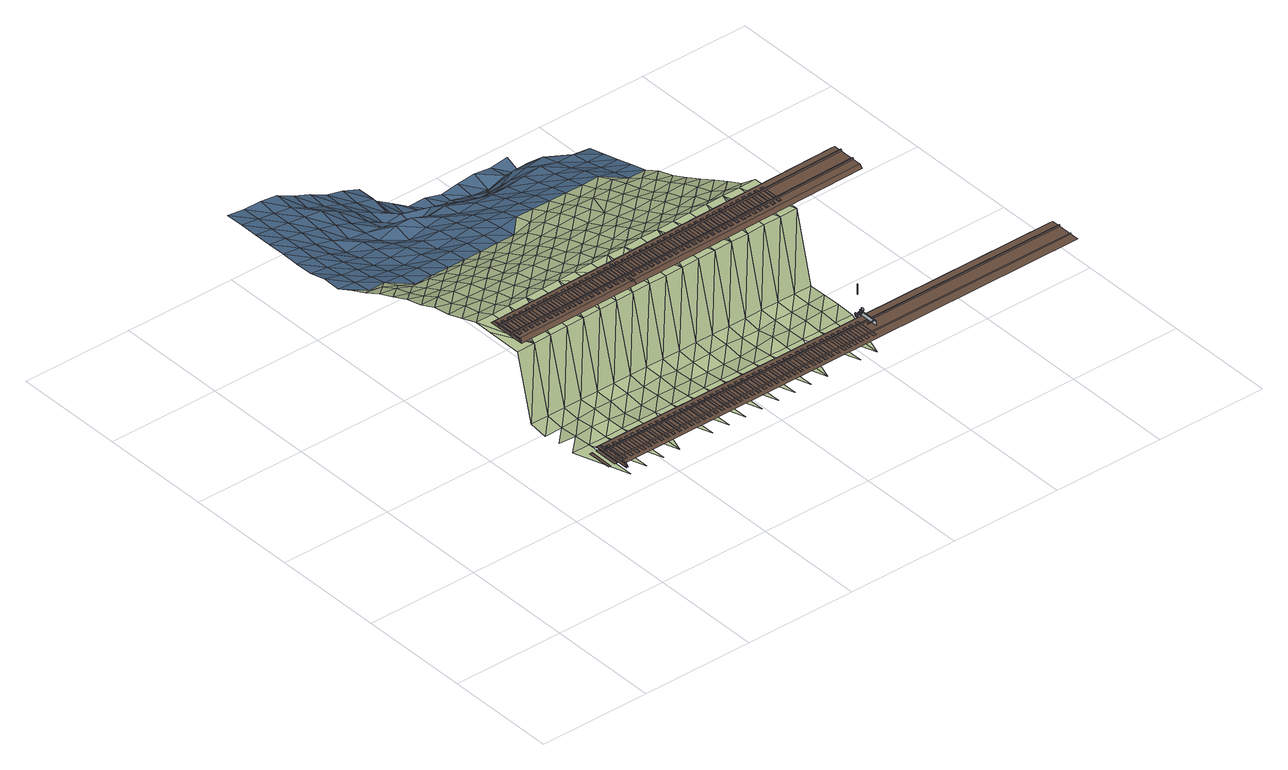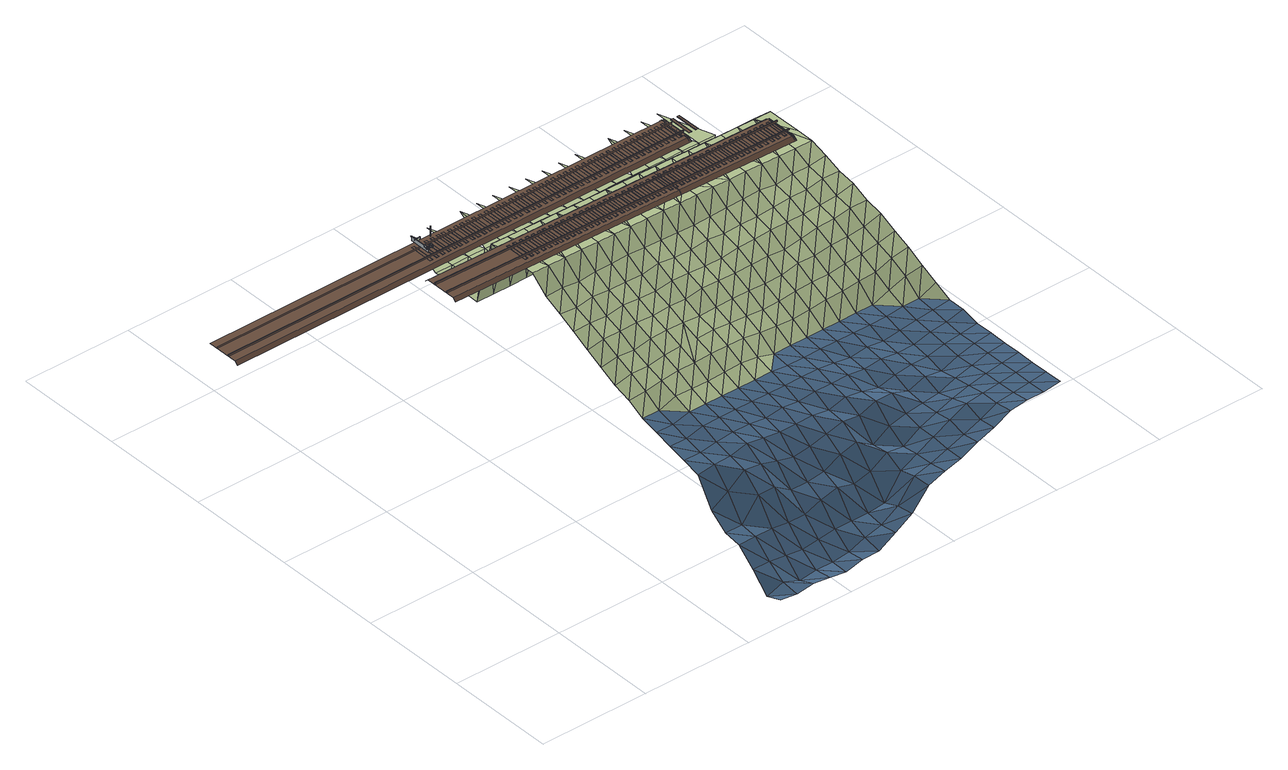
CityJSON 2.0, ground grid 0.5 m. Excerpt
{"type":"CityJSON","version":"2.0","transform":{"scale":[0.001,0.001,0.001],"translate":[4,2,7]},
"CityObjects":{
"object1":{"type":"GenericCityObject","attributes":{"function":"OTHERS"},"geometry":[{"type":"MultiSurface","lod":"3","boundaries":[[[0,1,2]],[[1,3,2]],[[4,5,6,7]],[[5,8,9,6]],[[10,11,12]],[[11,13,12]],[[14,11,10]],[[11,15,13]],[[4,5,16,17]],[[5,8,18,16]],[[19,11,14]],[[11,20,15]],[[21,11,19]],[[11,22,20]],[[21,23,11]],[[24,22,11]],[[15,20,22,24,25,23,21,19,14,10,12,13]],[[23,25,11]],[[25,24,11]],[[26,27,28,29,30,31,32,33,34,35,36,37]],[[38,39,30,29]],[[40,38,29,28]],[[39,41,31,30]],[[42,40,28,27]],[[43,42,27,26]],[[41,44,32,31]],[[44,45,33,32]],[[46,43,26,37]],[[47,48,49,50]],[[48,51,52,49]],[[53,54,55,56,57,58,59,60,61,62,63,64]],[[45,65,34,33]],[[66,46,37,36]],[[65,67,35,34]],[[67,66,36,35]],[[38,39,57,56]],[[40,38,56,55]],[[39,41,58,57]],[[42,40,55,54]],[[41,44,59,58]],[[43,42,54,53]],[[44,45,60,59]],[[46,43,53,64]],[[45,65,61,60]],[[66,46,64,63]],[[65,67,62,61]],[[67,66,63,62]],[[44,41,39,38,40,42,43,46,66,67,65,45]],[[68,69,70,71,72,73,74,75,76,77,78,79]],[[80,81,82,83,84,85,86,75,87,88,89,90]],[[77,91,92,71]],[[93,94,95,96]]]}]},
"railway1":{"type":"Railway","attributes":{"function":"1855"},"geometry":[{"type":"MultiSurface","lod":"3","boundaries":[[[97,98,99,100]],[[101,102,100,99]],[[103,104,102,101]],[[104,97,100,102]],[[105,106,107,108]],[[109,110,108,107]],[[111,112,110,109]],[[112,105,108,110]],[[113,114,115,116]],[[117,118,119,120]],[[121,122,120,119]],[[123,124,125,126]],[[127,128,122,121]],[[129,130,131,132]],[[128,117,120,122]],[[133,134,132,131]],[[135,136,134,133]],[[136,129,132,134]],[[137,138,139,140]],[[141,142,140,139]],[[143,144,142,141]],[[144,137,140,142]],[[145,146,147,148]],[[149,150,148,147]],[[151,152,150,149]],[[152,145,148,150]],[[153,154,155,156]],[[157,158,156,155]],[[159,160,158,157]],[[160,153,156,158]],[[161,162,163,164]],[[165,166,164,163]],[[167,168,166,165]],[[168,161,164,166]],[[169,170,171,172]],[[173,174,172,171]],[[175,176,174,173]],[[176,169,172,174]],[[177,178,179,180]],[[181,182,180,179]],[[183,184,182,181]],[[184,177,180,182]],[[185,186,187,188]],[[189,190,188,187]],[[191,192,190,189]],[[192,185,188,190]],[[193,194,195,196]],[[197,198,196,195]],[[199,200,198,197]],[[200,193,196,198]],[[201,202,203,204]],[[205,206,204,203]],[[207,208,206,205]],[[208,201,204,206]],[[209,210,211,212]],[[213,214,212,211]],[[215,216,214,213]],[[216,209,212,214]],[[217,218,219,220]],[[221,222,220,219]],[[223,224,222,221]],[[224,217,220,222]],[[225,226,227,228]],[[229,230,228,227]],[[231,232,230,229]],[[232,225,228,230]],[[233,234,235,236]],[[237,238,236,235]],[[239,240,238,237]],[[240,233,236,238]],[[241,242,243,244]],[[245,246,244,243]],[[247,248,246,245]],[[248,241,244,246]],[[249,250,251,252]],[[253,254,252,251]],[[255,256,254,253]],[[256,249,252,254]],[[257,258,259,260]],[[261,262,260,259]],[[263,264,262,261]],[[264,257,260,262]],[[265,266,267,268]],[[269,270,268,267]],[[271,272,270,269]],[[272,265,268,270]],[[273,274,275,276]],[[277,278,276,275]],[[279,280,278,277]],[[280,273,276,278]],[[281,282,283,284]],[[285,286,284,283]],[[287,288,286,285]],[[288,281,284,286]],[[289,290,291,292]],[[293,294,292,291]],[[295,296,294,293]],[[296,289,292,294]],[[297,298,299,300]],[[301,302,300,299]],[[303,304,302,301]],[[304,297,300,302]],[[305,306,307,308]],[[309,310,308,307]],[[311,312,310,309]],[[312,305,308,310]],[[313,314,315,316]],[[317,318,316,315]],[[319,320,318,317]],[[320,313,316,318]],[[321,322,323,324]],[[325,326,324,323]],[[327,328,326,325]],[[328,321,324,326]],[[329,330,331,332]],[[333,334,332,331]],[[335,336,334,333]],[[336,329,332,334]],[[337,338,339,340]],[[341,342,340,339]],[[343,344,342,341]],[[344,337,340,342]],[[345,346,347,348]],[[349,350,348,347]],[[351,352,350,349]],[[352,345,348,350]],[[353,354,355,356]],[[357,358,356,355]],[[359,360,358,357]],[[360,353,356,358]],[[361,362,363,364]],[[365,366,364,363]],[[367,368,366,365]],[[368,361,364,366]],[[369,370,371,372]],[[373,374,372,371]],[[375,376,374,373]],[[376,369,372,374]],[[377,378,379,380]],[[381,382,380,379]],[[383,384,382,381]],[[384,377,380,382]],[[385,386,387,388]],[[389,390,388,387]],[[391,392,390,389]],[[392,385,388,390]],[[393,394,395,396]],[[397,398,396,395]],[[399,400,398,397]],[[400,393,396,398]],[[401,402,403,404]],[[405,406,404,403]],[[407,408,406,405]],[[408,401,404,406]],[[409,410,411,412]],[[413,414,412,411]],[[415,416,414,413]],[[416,409,412,414]],[[417,418,419,420]],[[421,422,423,424]],[[425,426,420,419]],[[427,428,426,425]],[[114,113,429,430]],[[428,417,420,426]],[[431,432,433,434]],[[435,434,433,436]],[[436,437,438,435]],[[439,440,441,442]],[[443,444,442,441]],[[445,446,444,443]],[[115,114,430,447]],[[446,439,442,444]],[[448,449,450,451]],[[452,453,451,450]],[[454,455,453,452]],[[455,448,451,453]],[[456,457,458,459]],[[460,461,459,458]],[[462,463,461,460]],[[463,456,459,461]],[[464,465,466,467]],[[468,469,467,466]],[[470,471,469,468]],[[471,464,467,469]],[[472,473,474,475]],[[476,477,475,474]],[[478,479,477,476]],[[479,472,475,477]]]}]},
"terrain1":{"type":"TINRelief","geometry":[{"type":"CompositeSurface","lod":"3","boundaries":[[[480,481,482]],[[480,483,481]],[[484,485,483]],[[486,487,488]],[[489,480,490]],[[486,488,484]],[[491,492,487]],[[493,483,480]],[[491,487,486]],[[491,494,492]],[[493,480,489]],[[495,484,483]],[[491,496,494]],[[493,495,483]],[[497,486,484]],[[497,484,495]],[[498,489,499]],[[500,491,486]],[[491,501,496]],[[502,493,489]],[[503,504,496]],[[500,486,497]],[[502,489,498]],[[505,495,493]],[[503,496,501]],[[506,507,504]],[[505,493,502]],[[508,497,495]],[[491,509,501]],[[509,491,500]],[[503,506,504]],[[510,511,507]],[[505,508,495]],[[512,513,498]],[[514,500,497]],[[510,507,506]],[[515,502,498]],[[516,517,511]],[[518,503,501]],[[514,497,508]],[[513,515,498]],[[516,511,510]],[[519,520,517]],[[521,505,502]],[[518,501,509]],[[522,506,503]],[[523,513,512]],[[516,519,517]],[[521,502,515]],[[509,500,524]],[[525,526,520]],[[527,508,505]],[[522,503,518]],[[524,500,514]],[[528,510,506]],[[525,520,519]],[[521,527,505]],[[529,530,526]],[[531,514,508]],[[522,528,506]],[[532,516,510]],[[533,515,513]],[[534,518,509]],[[529,526,525]],[[531,508,527]],[[535,536,530]],[[532,510,528]],[[523,533,513]],[[537,519,516]],[[538,521,515]],[[524,514,531]],[[524,534,509]],[[539,522,518]],[[529,535,530]],[[540,541,536]],[[537,516,532]],[[533,538,515]],[[542,525,519]],[[543,527,521]],[[539,518,534]],[[544,528,522]],[[540,545,541]],[[540,536,535]],[[537,542,519]],[[546,523,547]],[[543,521,538]],[[548,529,525]],[[549,531,527]],[[544,522,539]],[[524,531,550]],[[551,532,528]],[[552,533,523]],[[553,534,524]],[[548,525,542]],[[549,527,543]],[[554,535,529]],[[544,551,528]],[[546,552,523]],[[555,537,532]],[[556,538,533]],[[550,553,524]],[[557,539,534]],[[554,529,548]],[[558,540,535]],[[555,532,551]],[[552,556,533]],[[559,542,537]],[[550,531,560]],[[561,543,538]],[[557,534,553]],[[560,531,549]],[[562,544,539]],[[554,558,535]],[[555,559,537]],[[563,546,564]],[[556,561,538]],[[565,548,542]],[[566,549,543]],[[557,562,539]],[[567,552,546]],[[568,551,544]],[[569,553,550]],[[565,542,559]],[[566,543,561]],[[570,554,548]],[[567,546,563]],[[544,562,568]],[[571,555,551]],[[572,556,552]],[[560,569,550]],[[570,558,554]],[[573,557,553]],[[565,570,548]],[[574,560,549]],[[571,551,568]],[[567,572,552]],[[566,574,549]],[[575,559,555]],[[576,561,556]],[[569,573,553]],[[577,562,557]],[[571,575,555]],[[578,563,579]],[[572,576,556]],[[580,565,559]],[[581,566,561]],[[577,557,573]],[[582,567,563]],[[583,568,562]],[[584,569,560]],[[585,560,574]],[[575,580,559]],[[581,561,576]],[[585,574,566]],[[586,570,565]],[[578,582,563]],[[577,583,562]],[[587,571,568]],[[588,572,567]],[[585,584,560]],[[589,573,569]],[[580,586,565]],[[590,585,566]],[[583,587,568]],[[588,567,582]],[[581,590,566]],[[591,575,571]],[[592,576,572]],[[584,589,569]],[[593,577,573]],[[591,571,587]],[[594,578,595]],[[588,592,572]],[[596,580,575]],[[597,581,576]],[[589,593,573]],[[598,582,578]],[[599,583,577]],[[600,584,585]],[[590,601,585]],[[591,596,575]],[[597,576,592]],[[602,586,580]],[[594,598,578]],[[599,577,593]],[[603,587,583]],[[604,588,582]],[[600,585,601]],[[605,589,584]],[[596,602,580]],[[606,590,581]],[[599,603,583]],[[598,604,582]],[[607,581,597]],[[608,591,587]],[[609,592,588]],[[600,605,584]],[[610,593,589]],[[601,590,606]],[[611,594,612]],[[603,608,587]],[[607,606,581]],[[609,588,604]],[[613,596,591]],[[614,597,592]],[[605,610,589]],[[615,598,594]],[[616,599,593]],[[617,600,601]],[[613,591,608]],[[614,592,609]],[[618,602,596]],[[615,594,611]],[[610,616,593]],[[599,619,603]],[[620,604,598]],[[606,617,601]],[[621,607,597]],[[622,605,600]],[[613,618,596]],[[619,599,616]],[[615,620,598]],[[614,621,597]],[[623,608,603]],[[624,609,604]],[[622,600,617]],[[625,610,605]],[[607,626,606]],[[627,611,628]],[[619,623,603]],[[620,624,604]],[[629,613,608]],[[630,614,609]],[[622,625,605]],[[631,615,611]],[[632,616,610]],[[626,607,621]],[[633,617,606]],[[630,609,624]],[[623,629,608]],[[626,621,614]],[[634,618,613]],[[627,631,611]],[[625,632,610]],[[635,619,616]],[[636,620,615]],[[630,626,614]],[[626,633,606]],[[637,622,617]],[[634,613,629]],[[632,635,616]],[[636,615,631]],[[638,623,619]],[[639,624,620]],[[633,637,617]],[[640,625,622]],[[641,627,642]],[[638,619,635]],[[636,639,620]],[[643,630,624]],[[644,629,623]],[[626,630,645]],[[640,622,637]],[[646,631,627]],[[647,632,625]],[[648,633,626]],[[643,624,639]],[[638,644,623]],[[649,634,629]],[[641,646,627]],[[640,647,625]],[[650,635,632]],[[651,636,631]],[[648,626,645]],[[652,637,633]],[[644,649,629]],[[647,650,632]],[[646,651,631]],[[653,638,635]],[[645,630,654]],[[655,639,636]],[[648,652,633]],[[654,630,643]],[[656,640,637]],[[657,658,641]],[[650,653,635]],[[655,636,651]],[[659,643,639]],[[660,644,638]],[[652,656,637]],[[661,646,641]],[[662,647,640]],[[663,648,645]],[[659,639,655]],[[660,638,653]],[[654,643,664]],[[665,649,644]],[[661,641,658]],[[656,662,640]],[[666,650,647]],[[667,651,646]],[[659,654,643]],[[654,663,645]],[[668,652,648]],[[660,665,644]],[[669,658,657]],[[666,647,662]],[[661,667,646]],[[670,653,650]],[[671,655,651]],[[668,648,663]],[[672,656,652]],[[666,670,650]],[[667,671,651]],[[673,659,655]],[[674,660,653]],[[668,672,652]],[[654,659,675]],[[676,661,658]],[[677,662,656]],[[678,663,654]],[[670,674,653]],[[673,655,671]],[[679,665,660]],[[669,676,658]],[[672,677,656]],[[667,661,680]],[[681,666,662]],[[675,659,673]],[[675,678,654]],[[682,668,663]],[[679,660,674]],[[680,661,676]],[[677,681,662]],[[683,671,667]],[[684,670,666]],[[678,682,663]],[[685,672,668]],[[679,686,665]],[[687,669,688]],[[680,683,667]],[[684,666,681]],[[689,673,671]],[[690,674,670]],[[685,668,682]],[[675,673,691]],[[692,676,669]],[[693,677,672]],[[694,678,675]],[[689,671,683]],[[684,690,670]],[[695,679,674]],[[687,692,669]],[[685,693,672]],[[696,680,676]],[[697,681,677]],[[694,675,691]],[[698,682,678]],[[690,695,674]],[[699,686,679]],[[692,696,676]],[[693,697,677]],[[700,683,680]],[[691,673,701]],[[702,684,681]],[[701,673,689]],[[694,698,678]],[[703,685,682]],[[699,679,695]],[[704,705,687]],[[700,680,696]],[[697,702,681]],[[706,689,683]],[[707,690,684]],[[698,703,682]],[[708,692,687]],[[709,693,685]],[[710,694,691]],[[706,683,700]],[[707,684,702]],[[711,695,690]],[[708,687,705]],[[709,685,703]],[[712,696,692]],[[713,697,693]],[[701,710,691]],[[714,698,694]],[[707,711,690]],[[715,705,704]],[[716,699,695]],[[708,712,692]],[[709,713,693]],[[701,689,717]],[[718,700,696]],[[717,689,706]],[[714,694,710]],[[719,703,698]],[[697,720,702]],[[711,716,695]],[[712,718,696]],[[713,721,697]],[[722,706,700]],[[720,707,702]],[[714,719,698]],[[723,708,705]],[[724,709,703]],[[720,697,721]],[[725,710,701]],[[722,700,718]],[[726,711,707]],[[723,705,715]],[[719,724,703]],[[727,712,708]],[[717,706,722]],[[728,713,709]],[[717,725,701]],[[729,714,710]],[[726,707,720]],[[730,716,711]],[[723,727,708]],[[728,709,724]],[[731,718,712]],[[732,721,713]],[[725,729,710]],[[733,719,714]],[[726,730,711]],[[731,712,727]],[[728,732,713]],[[734,722,718]],[[735,720,721]],[[733,714,729]],[[717,722,736]],[[737,724,719]],[[738,725,717]],[[734,718,731]],[[732,735,721]],[[739,726,720]],[[733,737,719]],[[740,728,724]],[[736,722,734]],[[736,738,717]],[[741,729,725]],[[735,739,720]],[[742,730,726]],[[737,740,724]],[[743,732,728]],[[741,725,738]],[[744,733,729]],[[742,726,739]],[[740,743,728]],[[745,735,732]],[[744,729,741]],[[736,734,746]],[[747,737,733]],[[748,738,736]],[[745,732,743]],[[749,739,735]],[[744,747,733]],[[750,740,737]],[[748,736,746]],[[751,741,738]],[[745,749,735]],[[752,742,739]],[[750,737,747]],[[753,743,740]],[[748,751,738]],[[754,744,741]],[[749,752,739]],[[750,753,740]],[[755,745,743]],[[754,741,751]],[[756,747,744]],[[755,743,753]],[[757,749,745]],[[756,744,754]],[[758,750,747]],[[757,752,749]],[[755,757,745]],[[756,758,747]],[[759,753,750]],[[759,750,758]],[[760,755,753]],[[759,760,753]],[[761,757,755]],[[761,755,760]]]}]},
"railway2":{"type":"Railway","attributes":{"function":"1855"},"geometry":[{"type":"MultiSurface","lod":"3","boundaries":[[[762,763,764,765]],[[766,767,768,769]],[[770,771,772,773]],[[774,770,773,775]],[[772,776,775,773]],[[771,777,776,772]],[[778,779,780,781]],[[777,774,775,776]],[[782,778,781,783]],[[780,784,783,781]],[[779,785,784,780]],[[786,787,788,789]],[[785,782,783,784]],[[790,786,789,791]],[[788,792,791,789]],[[787,793,792,788]],[[794,795,796,797]],[[793,790,791,792]],[[798,794,797,799]],[[796,800,799,797]],[[795,801,800,796]],[[802,803,804,805]],[[801,798,799,800]],[[806,802,805,807]],[[804,808,807,805]],[[803,809,808,804]],[[810,811,812,813]],[[809,806,807,808]],[[814,810,813,815]],[[812,816,815,813]],[[811,817,816,812]],[[818,819,820,821]],[[817,814,815,816]],[[822,818,821,823]],[[820,824,823,821]],[[819,825,824,820]],[[826,827,828,829]],[[825,822,823,824]],[[830,826,829,831]],[[828,832,831,829]],[[827,833,832,828]],[[834,835,836,837]],[[833,830,831,832]],[[765,838,839,762]],[[840,834,837,841]],[[836,842,841,837]],[[843,844,845,846]],[[847,846,845,848]],[[848,849,850,847]],[[835,851,842,836]],[[852,853,854,855]],[[851,840,841,842]],[[839,856,763,762]],[[857,852,855,858]],[[859,860,861,862]],[[863,862,861,864]],[[864,865,866,863]],[[854,867,858,855]],[[853,868,867,854]],[[869,870,871,872]],[[856,873,764,763]],[[868,857,858,867]],[[874,869,872,875]],[[871,876,875,872]],[[870,877,876,871]],[[878,879,880,881]],[[877,874,875,876]],[[882,878,881,883]],[[880,884,883,881]],[[879,885,884,880]],[[886,887,888,889]],[[885,882,883,884]],[[890,886,889,891]],[[888,892,891,889]],[[887,893,892,888]],[[894,895,896,897]],[[893,890,891,892]],[[898,894,897,899]],[[896,900,899,897]],[[895,901,900,896]],[[902,903,904,905]],[[901,898,899,900]],[[906,902,905,907]],[[904,908,907,905]],[[903,909,908,904]],[[910,911,912,913]],[[909,906,907,908]],[[914,910,913,915]],[[912,916,915,913]],[[911,917,916,912]],[[918,919,920,921]],[[917,914,915,916]],[[922,918,921,923]],[[920,924,923,921]],[[919,925,924,920]],[[926,927,928,929]],[[925,922,923,924]],[[930,926,929,931]],[[928,932,931,929]],[[927,933,932,928]],[[934,935,936,937]],[[933,930,931,932]],[[938,934,937,939]],[[940,941,942,943]],[[936,944,939,937]],[[839,856,873,838]],[[935,945,944,936]],[[946,947,948,949]],[[945,938,939,944]],[[950,946,949,951]],[[948,952,951,949]],[[947,953,952,948]],[[954,955,956,957]],[[953,950,951,952]],[[958,954,957,959]],[[956,960,959,957]],[[955,961,960,956]],[[962,963,964,965]],[[961,958,959,960]],[[966,962,965,967]],[[964,968,967,965]],[[963,969,968,964]],[[970,971,972,973]],[[969,966,967,968]],[[974,970,973,975]],[[972,976,975,973]],[[971,977,976,972]],[[978,979,980,981]],[[977,974,975,976]],[[982,978,981,983]],[[980,984,983,981]],[[979,985,984,980]],[[986,987,988,989]],[[985,982,983,984]],[[990,986,989,991]],[[988,992,991,989]],[[987,993,992,988]],[[994,995,996,997]],[[993,990,991,992]],[[998,994,997,999]],[[996,1000,999,997]],[[995,1001,1000,996]],[[1002,1003,1004,1005]],[[1001,998,999,1000]],[[1006,1002,1005,1007]],[[1004,1008,1007,1005]],[[1003,1009,1008,1004]],[[1010,1011,1012,1013]],[[1009,1006,1007,1008]],[[1014,1010,1013,1015]],[[1012,1016,1015,1013]],[[1011,1017,1016,1012]],[[1018,1019,1020,1021]],[[1017,1014,1015,1016]],[[1022,1018,1021,1023]],[[1020,1024,1023,1021]],[[1019,1025,1024,1020]],[[1026,1027,1028,1029]],[[1025,1022,1023,1024]],[[1030,1026,1029,1031]],[[1028,1032,1031,1029]],[[1027,1033,1032,1028]],[[1034,1035,1036,1037]],[[1033,1030,1031,1032]],[[1038,1034,1037,1039]],[[1036,1040,1039,1037]],[[1035,1041,1040,1036]],[[1042,1043,1044,1045]],[[1041,1038,1039,1040]],[[1046,1042,1045,1047]],[[1044,1048,1047,1045]],[[1043,1049,1048,1044]],[[1050,1051,1052,1053]],[[1049,1046,1047,1048]],[[1054,1050,1053,1055]],[[1052,1056,1055,1053]],[[1051,1057,1056,1052]],[[1058,1059,1060,1061]],[[1057,1054,1055,1056]],[[1062,1058,1061,1063]],[[1060,1064,1063,1061]],[[1059,1065,1064,1060]],[[1066,1067,1068,1069]],[[1065,1062,1063,1064]],[[1070,1066,1069,1071]],[[1068,1072,1071,1069]],[[1067,1073,1072,1068]],[[1074,1075,1076,1077]],[[1073,1070,1071,1072]],[[1078,1074,1077,1079]],[[1076,1080,1079,1077]],[[1075,1081,1080,1076]],[[1082,1083,1084,1085]],[[1081,1078,1079,1080]],[[1086,1082,1085,1087]],[[943,1088,1089,940]],[[1084,1090,1087,1085]],[[1083,1091,1090,1084]],[[1092,1093,1094,1095]],[[1096,1095,1094,1097]],[[1097,1098,1099,1096]],[[1100,1101,1102,1103]],[[1091,1086,1087,1090]],[[941,940,1089,1104]],[[1105,1100,1103,1106]],[[1107,1108,1109,1110]],[[1111,1110,1109,1112]],[[1112,1113,1114,1111]],[[1102,1115,1106,1103]],[[1101,1116,1115,1102]],[[1117,1118,1119,1120]],[[942,941,1104,1121]],[[1116,1105,1106,1115]],[[1122,1117,1120,1123]],[[1119,1124,1123,1120]],[[1118,1125,1124,1119]],[[1126,1127,1128,1129]],[[1125,1122,1123,1124]],[[1130,1126,1129,1131]],[[1128,1132,1131,1129]],[[1127,1133,1132,1128]],[[1134,1135,1136,1137]],[[1133,1130,1131,1132]],[[1138,1134,1137,1139]],[[1136,1140,1139,1137]],[[1135,1141,1140,1136]],[[1142,1143,1144,1145]],[[1141,1138,1139,1140]],[[1146,1142,1145,1147]],[[1144,1148,1147,1145]],[[1143,1149,1148,1144]],[[1150,1151,1152,1153]],[[1149,1146,1147,1148]],[[1154,1150,1153,1155]],[[1152,1156,1155,1153]],[[1151,1157,1156,1152]],[[1158,1159,1160,1161]],[[1157,1154,1155,1156]],[[1162,1158,1161,1163]],[[1160,1164,1163,1161]],[[1159,1165,1164,1160]],[[1165,1162,1163,1164]]]}]},
"waterbody1":{"type":"WaterBody","attributes":{"class":"1060"},"geometry":[{"type":"MultiSurface","lod":"3","boundaries":[[[545,1166,1167]],[[540,1166,545]],[[1167,1168,1169]],[[1168,1167,1166]],[[1169,1170,1171]],[[540,558,1166]],[[1170,1169,1168]],[[1171,1172,1173]],[[1166,1174,1168]],[[1172,1171,1170]],[[1174,1166,558]],[[1173,1175,1176]],[[1168,1177,1170]],[[1175,1173,1172]],[[1177,1168,1174]],[[1176,1178,1179]],[[1170,1180,1172]],[[1178,1176,1175]],[[558,1181,1174]],[[1180,1170,1177]],[[1179,1182,1183]],[[570,1181,558]],[[1172,1184,1175]],[[1182,1179,1178]],[[1174,1185,1177]],[[1184,1172,1180]],[[1183,1186,1187]],[[1185,1174,1181]],[[1175,1188,1178]],[[1186,1183,1182]],[[1177,1189,1180]],[[1188,1175,1184]],[[570,586,1181]],[[1189,1177,1185]],[[1178,1190,1182]],[[1191,1187,1186]],[[1180,1192,1184]],[[1190,1178,1188]],[[1181,1193,1185]],[[1192,1180,1189]],[[1182,1194,1186]],[[1193,1181,586]],[[1184,1195,1188]],[[1194,1182,1190]],[[1185,1196,1189]],[[1195,1184,1192]],[[1186,1197,1191]],[[1196,1185,1193]],[[1188,1198,1190]],[[1197,1186,1194]],[[1189,1199,1192]],[[1198,1188,1195]],[[586,602,1193]],[[1199,1189,1196]],[[1190,1200,1194]],[[1201,1191,1197]],[[1192,1202,1195]],[[1200,1190,1198]],[[1193,1203,1196]],[[1202,1192,1199]],[[1194,1204,1197]],[[1203,1193,602]],[[1195,1205,1198]],[[1204,1194,1200]],[[1196,1206,1199]],[[1205,1195,1202]],[[1197,1207,1201]],[[1206,1196,1203]],[[1198,1208,1200]],[[1207,1197,1204]],[[1199,1209,1202]],[[1208,1198,1205]],[[602,618,1203]],[[1209,1199,1206]],[[1200,1210,1204]],[[1211,1201,1207]],[[1202,1212,1205]],[[1210,1200,1208]],[[1203,1213,1206]],[[1212,1202,1209]],[[1204,1214,1207]],[[1213,1203,618]],[[1205,1215,1208]],[[1214,1204,1210]],[[1206,1216,1209]],[[1215,1205,1212]],[[1207,1217,1211]],[[1216,1206,1213]],[[1208,1218,1210]],[[1217,1207,1214]],[[1209,1219,1212]],[[1218,1208,1215]],[[618,634,1213]],[[1219,1209,1216]],[[1210,1220,1214]],[[1221,1211,1217]],[[1212,1222,1215]],[[1220,1210,1218]],[[1213,1223,1216]],[[1222,1212,1219]],[[1214,1224,1217]],[[1223,1213,634]],[[1215,1225,1218]],[[1224,1214,1220]],[[1216,1226,1219]],[[1225,1215,1222]],[[1217,1227,1221]],[[1226,1216,1223]],[[1218,1228,1220]],[[1227,1217,1224]],[[1219,1229,1222]],[[1228,1218,1225]],[[634,649,1223]],[[1229,1219,1226]],[[1220,1230,1224]],[[1231,1221,1227]],[[1222,1232,1225]],[[1230,1220,1228]],[[1223,1233,1226]],[[1232,1222,1229]],[[1224,1234,1227]],[[1233,1223,649]],[[1225,1235,1228]],[[1234,1224,1230]],[[1226,1236,1229]],[[1235,1225,1232]],[[1227,1237,1231]],[[1236,1226,1233]],[[1228,1238,1230]],[[1237,1227,1234]],[[1229,1239,1232]],[[1238,1228,1235]],[[649,665,1233]],[[1239,1229,1236]],[[1230,1240,1234]],[[1241,1231,1237]],[[1232,1242,1235]],[[1240,1230,1238]],[[1233,1243,1236]],[[1242,1232,1239]],[[1234,1244,1237]],[[1243,1233,665]],[[1235,1245,1238]],[[1244,1234,1240]],[[1236,1246,1239]],[[1245,1235,1242]],[[1237,1247,1241]],[[1246,1236,1243]],[[1238,1248,1240]],[[1247,1237,1244]],[[1239,1249,1242]],[[1248,1238,1245]],[[1249,1239,1246]],[[1240,1250,1244]],[[665,686,1243]],[[1251,1241,1247]],[[1242,1252,1245]],[[1250,1240,1248]],[[1243,686,1246]],[[1252,1242,1249]],[[1244,1253,1247]],[[1245,1254,1248]],[[1253,1244,1250]],[[1246,1255,1249]],[[1254,1245,1252]],[[1247,1256,1251]],[[1255,1246,686]],[[1248,1257,1250]],[[1256,1247,1253]],[[1249,1258,1252]],[[1257,1248,1254]],[[1258,1249,1255]],[[1250,1259,1253]],[[1260,1251,1256]],[[1252,1261,1254]],[[1259,1250,1257]],[[686,699,1255]],[[1261,1252,1258]],[[1253,1262,1256]],[[1254,1263,1257]],[[1262,1253,1259]],[[1255,1264,1258]],[[1263,1254,1261]],[[1256,1265,1260]],[[1264,1255,699]],[[1257,1266,1259]],[[1265,1256,1262]],[[1258,1267,1261]],[[1266,1257,1263]],[[1267,1258,1264]],[[1259,1268,1262]],[[1269,1260,1265]],[[1261,1270,1263]],[[1268,1259,1266]],[[699,716,1264]],[[1270,1261,1267]],[[1262,1271,1265]],[[1263,1272,1266]],[[1271,1262,1268]],[[1264,1273,1267]],[[1272,1263,1270]],[[1265,1274,1269]],[[1273,1264,716]],[[1266,1275,1268]],[[1274,1265,1271]],[[1267,1276,1270]],[[1275,1266,1272]],[[1276,1267,1273]],[[1268,1277,1271]],[[1278,1269,1274]],[[1270,1279,1272]],[[1277,1268,1275]],[[716,730,1273]],[[1279,1270,1276]],[[1271,1280,1274]],[[1272,1281,1275]],[[1280,1271,1277]],[[1273,1282,1276]],[[1281,1272,1279]],[[1274,1283,1278]],[[1282,1273,730]],[[1275,1284,1277]],[[1283,1274,1280]],[[1285,1279,1276]],[[1284,1275,1281]],[[1285,1276,1282]],[[1277,1286,1280]],[[1287,1278,1283]],[[1288,1281,1279]],[[1286,1277,1284]],[[730,742,1282]],[[1279,1285,1288]],[[1280,1289,1283]],[[1290,1284,1281]],[[1289,1280,1286]],[[1282,1291,1285]],[[1290,1281,1288]],[[1283,1292,1287]],[[1291,1282,742]],[[1284,1293,1286]],[[1292,1283,1289]],[[1285,1294,1288]],[[1293,1284,1290]],[[1294,1285,1291]],[[1286,1295,1289]],[[1296,1287,1292]],[[1288,1297,1290]],[[1295,1286,1293]],[[742,752,1291]],[[1297,1288,1294]],[[1289,1298,1292]],[[1290,1299,1293]],[[1298,1289,1295]],[[1291,1300,1294]],[[1299,1290,1297]],[[1292,1301,1296]],[[1300,1291,752]],[[1293,1302,1295]],[[1301,1292,1298]],[[1294,1303,1297]],[[1302,1293,1299]],[[1303,1294,1300]],[[1295,1304,1298]],[[1305,1296,1301]],[[1297,1306,1299]],[[1304,1295,1302]],[[752,1307,1300]],[[1306,1297,1303]],[[1298,1308,1301]],[[757,1307,752]],[[1299,1309,1302]],[[1308,1298,1304]],[[1300,1310,1303]],[[1309,1299,1306]],[[1301,1311,1305]],[[1310,1300,1307]],[[1302,1312,1304]],[[1311,1301,1308]],[[1303,1313,1306]],[[1312,1302,1309]],[[757,761,1307]],[[1313,1303,1310]],[[1304,1314,1308]],[[1315,1305,1311]],[[1306,1316,1309]],[[1314,1304,1312]],[[1307,1317,1310]],[[1316,1306,1313]],[[1308,1318,1311]],[[1317,1307,761]],[[1309,1319,1312]],[[1318,1308,1314]],[[1310,1320,1313]],[[1319,1309,1316]],[[1311,1321,1315]],[[1320,1310,1317]],[[1312,1322,1314]],[[1321,1311,1318]],[[1313,1323,1316]],[[1322,1312,1319]],[[1323,1313,1320]],[[1314,1324,1318]],[[1325,1315,1321]],[[1316,1326,1319]],[[1324,1314,1322]],[[1326,1316,1323]],[[1318,1327,1321]],[[1319,1328,1322]],[[1327,1318,1324]],[[1328,1319,1326]],[[1321,1329,1325]],[[1322,1330,1324]],[[1329,1321,1327]],[[1330,1322,1328]],[[1324,1331,1327]],[[1332,1325,1329]],[[1331,1324,1330]],[[1327,1333,1329]],[[1333,1327,1331]],[[1329,1334,1332]],[[1334,1329,1333]],[[1335,1332,1334]]],"semantics":{"surfaces":[{"type":"WaterGroundSurface"}],"values":[0,0,0,0,0,0,0,0,0,0,0,0,0,0,0,0,0,0,0,0,0,0,0,0,0,0,0,0,0,0,0,0,0,0,0,0,0,0,0,0,0,0,0,0,0,0,0,0,0,0,0,0,0,0,0,0,0,0,0,0,0,0,0,0,0,0,0,0,0,0,0,0,0,0,0,0,0,0,0,0,0,0,0,0,0,0,0,0,0,0,0,0,0,0,0,0,0,0,0,0,0,0,0,0,0,0,0,0,0,0,0,0,0,0,0,0,0,0,0,0,0,0,0,0,0,0,0,0,0,0,0,0,0,0,0,0,0,0,0,0,0,0,0,0,0,0,0,0,0,0,0,0,0,0,0,0,0,0,0,0,0,0,0,0,0,0,0,0,0,0,0,0,0,0,0,0,0,0,0,0,0,0,0,0,0,0,0,0,0,0,0,0,0,0,0,0,0,0,0,0,0,0,0,0,0,0,0,0,0,0,0,0,0,0,0,0,0,0,0,0,0,0,0,0,0,0,0,0,0,0,0,0,0,0,0,0,0,0,0,0,0,0,0,0,0,0,0,0,0,0,0,0,0,0,0,0,0,0,0,0,0,0,0,0,0,0,0,0,0,0,0,0,0,0,0,0,0,0,0,0,0,0,0,0,0,0,0,0,0,0,0,0,0,0,0,0,0,0,0,0,0,0,0,0,0,0,0,0,0,0,0,0,0,0,0,0,0,0,0,0,0,0]}}]}
},
"vertices":[
[1716,257,1067],[1716,257,1063],[1711,249,1063],[1716,257,1058],[1740,253,1066],[1740,254,1063],[1716,253,1063],[1716,253,1064],[1740,253,1060],[1716,253,1061],[1716,315,1067],[1711,323,1063],[1716,314,1063],[1716,315,1058],[1716,318,1071],[1716,318,1055],[1729,254,1063],[1729,253,1066],[1729,253,1060],[1716,323,1073],[1716,323,1054],[1716,329,1071],[1716,329,1055],[1716,331,1067],[1716,331,1058],[1716,333,1063],[1716,323,1058],[1716,322,1058],[1716,319,1061],[1716,319,1063],[1716,319,1064],[1716,322,1067],[1716,323,1067],[1716,326,1067],[1716,327,1064],[1716,329,1063],[1716,327,1061],[1716,326,1058],[1740,318,1063],[1740,318,1066],[1740,318,1060],[1740,321,1067],[1740,321,1058],[1740,323,1057],[1740,323,1069],[1740,326,1067],[1740,326,1058],[1740,334,1071],[1740,334,1069],[1740,237,1069],[1740,237,1071],[1740,334,1050],[1740,237,1050],[1729,323,1057],[1729,321,1058],[1729,318,1060],[1729,318,1063],[1729,318,1066],[1729,321,1067],[1729,323,1069],[1729,326,1067],[1729,329,1066],[1729,330,1063],[1729,329,1060],[1729,326,1058],[1740,329,1066],[1740,329,1060],[1740,330,1063],[1746,323,1071],[1746,321,1071],[1746,318,1073],[1746,318,1076],[1746,318,1079],[1746,321,1080],[1746,323,1082],[1746,326,1080],[1746,329,1079],[1746,330,1076],[1746,329,1073],[1746,326,1071],[1746,323,1073],[1746,322,1073],[1746,321,1074],[1746,319,1076],[1746,321,1077],[1746,322,1080],[1746,323,1080],[1746,326,1077],[1746,327,1076],[1746,326,1074],[1746,326,1073],[1746,330,1069],[1746,318,1069],[1742,346,1132],[1742,346,1180],[1742,349,1180],[1742,349,1132],
[434,341,1012],[434,233,1012],[434,233,1013],[434,341,1013],[445,233,1013],[445,341,1013],[445,233,1012],[445,341,1012],[464,341,1012],[464,233,1012],[464,233,1013],[464,341,1013],[476,233,1013],[476,341,1013],[476,233,1012],[476,341,1012],[493,214,1012],[493,358,1012],[493,374,1000],[493,198,1000],[493,341,1012],[493,233,1012],[493,233,1013],[493,341,1013],[506,233,1013],[506,341,1013],[501,214,1012],[501,358,1012],[501,374,1000],[501,198,1000],[506,233,1012],[506,341,1012],[514,341,1012],[514,233,1012],[514,233,1013],[514,341,1013],[525,233,1013],[525,341,1013],[525,233,1012],[525,341,1012],[543,341,1012],[543,233,1012],[543,233,1013],[543,341,1013],[556,233,1013],[556,341,1013],[556,233,1012],[556,341,1012],[573,341,1012],[573,233,1012],[573,233,1013],[573,341,1013],[585,233,1013],[585,341,1013],[585,233,1012],[585,341,1012],[602,341,1012],[602,233,1012],[602,233,1013],[602,341,1013],[614,233,1013],[614,341,1013],[614,233,1012],[614,341,1012],[631,341,1012],[631,233,1012],[631,233,1013],[631,341,1013],[643,233,1013],[643,341,1013],[643,233,1012],[643,341,1012],[662,341,1012],[662,233,1012],[662,233,1013],[662,341,1013],[674,233,1013],[674,341,1013],[674,233,1012],[674,341,1012],[692,341,1012],[692,233,1012],[692,233,1013],[692,341,1013],[704,233,1013],[704,341,1013],[704,233,1012],[704,341,1012],[721,341,1012],[721,233,1012],[721,233,1013],[721,341,1013],[733,233,1013],[733,341,1013],[733,233,1012],[733,341,1012],[751,341,1012],[751,233,1012],[751,233,1013],[751,341,1013],[762,233,1013],[762,341,1013],[762,233,1012],[762,341,1012],[780,341,1012],[780,233,1012],[780,233,1013],[780,341,1013],[791,233,1013],[791,341,1013],[791,233,1012],[791,341,1012],[810,341,1012],[810,233,1012],[810,233,1013],[810,341,1013],[822,233,1013],[822,341,1013],[822,233,1012],[822,341,1012],[839,341,1012],[839,233,1012],[839,233,1013],[839,341,1013],[852,233,1013],[852,341,1013],[852,233,1012],[852,341,1012],[868,341,1012],[868,233,1012],[868,233,1013],[868,341,1013],[881,233,1013],[881,341,1013],[881,233,1012],[881,341,1012],[899,341,1012],[899,233,1012],[899,233,1013],[899,341,1013],[910,233,1013],[910,341,1013],[910,233,1012],[910,341,1012],[928,341,1012],[928,233,1012],[928,233,1013],[928,341,1013],[940,233,1013],[940,341,1013],[940,233,1012],[940,341,1012],[958,341,1012],[958,233,1012],[958,233,1013],[958,341,1013],[970,233,1013],[970,341,1013],[970,233,1012],[970,341,1012],[988,341,1012],[988,233,1012],[988,233,1013],[988,341,1013],[999,233,1013],[999,341,1013],[999,233,1012],[999,341,1012],[1017,341,1012],[1017,233,1012],[1017,233,1013],[1017,341,1013],[1028,233,1013],[1028,341,1013],[1028,233,1012],[1028,341,1012],[1047,341,1012],[1047,233,1012],[1047,233,1013],[1047,341,1013],[1059,233,1013],[1059,341,1013],[1059,233,1012],[1059,341,1012],[1076,341,1012],[1076,233,1012],[1076,233,1013],[1076,341,1013],[1088,233,1013],[1088,341,1013],[1088,233,1012],[1088,341,1012],[1105,341,1012],[1105,233,1012],[1105,233,1013],[1105,341,1013],[1118,233,1013],[1118,341,1013],[1118,233,1012],[1118,341,1012],[1136,341,1012],[1136,233,1012],[1136,233,1013],[1136,341,1013],[1147,233,1013],[1147,341,1013],[1147,233,1012],[1147,341,1012],[1165,341,1012],[1165,233,1012],[1165,233,1013],[1165,341,1013],[1176,233,1013],[1176,341,1013],[1176,233,1012],[1176,341,1012],[1195,341,1012],[1195,233,1012],[1195,233,1013],[1195,341,1013],[1207,233,1013],[1207,341,1013],[1207,233,1012],[1207,341,1012],[1224,341,1012],[1224,233,1012],[1224,233,1013],[1224,341,1013],[1236,233,1013],[1236,341,1013],[1236,233,1012],[1236,341,1012],[1253,341,1012],[1253,233,1012],[1253,233,1013],[1253,341,1013],[1265,233,1013],[1265,341,1013],[1265,233,1012],[1265,341,1012],[1284,341,1012],[1284,233,1012],[1284,233,1013],[1284,341,1013],[1296,233,1013],[1296,341,1013],[1296,233,1012],[1296,341,1012],[1313,341,1012],[1313,233,1012],[1313,233,1013],[1313,341,1013],[1325,233,1013],[1325,341,1013],[1325,233,1012],[1325,341,1012],[1342,341,1012],[1342,233,1012],[1342,233,1013],[1342,341,1013],[1355,233,1013],[1355,341,1013],[1355,233,1012],[1355,341,1012],[1371,341,1012],[1371,233,1012],[1371,233,1013],[1371,341,1013],[1384,233,1013],[1384,341,1013],[1384,233,1012],[1384,341,1012],[1402,341,1012],[1402,233,1012],[1402,233,1013],[1402,341,1013],[1413,233,1013],[1413,341,1013],[1413,233,1012],[1413,341,1012],[1432,341,1012],[1432,233,1012],[1432,233,1013],[1432,341,1013],[1444,233,1013],[1444,341,1013],[1444,233,1012],[1444,341,1012],[1461,341,1012],[1461,233,1012],[1461,233,1013],[1461,341,1013],[1473,233,1013],[1473,341,1013],[1473,233,1012],[1473,341,1012],[1490,341,1012],[1490,233,1012],[1490,233,1013],[1490,341,1013],[1503,233,1013],[1503,341,1013],[1503,233,1012],[1503,341,1012],[1519,341,1012],[1519,233,1012],[1519,233,1013],[1519,341,1013],[1531,233,1013],[1531,341,1013],[1531,233,1012],[1531,341,1012],[1550,341,1012],[1550,233,1012],[1550,233,1013],[1550,341,1013],[1562,233,1013],[1562,341,1013],[1562,233,1012],[1562,341,1012],[1580,341,1012],[1580,233,1012],[1580,233,1013],[1580,341,1013],[2701,254,1019],[2701,254,1013],[488,254,1013],[488,254,1019],[1592,233,1013],[1592,341,1013],[1592,233,1012],[1592,341,1012],[2701,214,1012],[2701,358,1012],[488,318,1013],[2701,318,1013],[2701,318,1019],[488,318,1019],[488,322,1019],[2701,322,1019],[2701,322,1013],[488,322,1013],[1605,341,1012],[1605,233,1012],[1605,233,1013],[1605,341,1013],[1617,233,1013],[1617,341,1013],[1617,233,1012],[1617,341,1012],[2701,374,1000],[1634,341,1012],[1634,233,1012],[1634,233,1013],[1634,341,1013],[1647,233,1013],[1647,341,1013],[1647,233,1012],[1647,341,1012],[1663,341,1012],[1663,233,1012],[1663,233,1013],[1663,341,1013],[1676,233,1013],[1676,341,1013],[1676,233,1012],[1676,341,1012],[1694,341,1012],[1694,233,1012],[1694,233,1013],[1694,341,1013],[1706,233,1013],[1706,341,1013],[1706,233,1012],[1706,341,1012],[1724,341,1012],[1724,233,1012],[1724,233,1013],[1724,341,1013],[1736,233,1013],[1736,341,1013],[1736,233,1012],[1736,341,1012],
[480,399,1000],[400,399,1000],[480,160,1000],[480,479,994],[480,560,988],[400,479,1000],[480,640,1000],[400,640,1000],[400,560,986],[559,399,1000],[559,160,1000],[480,720,1289],[400,720,1288],[559,479,1000],[400,879,1288],[559,560,993],[400,960,1288],[559,640,1000],[640,399,1000],[640,160,1000],[559,720,1291],[480,960,1289],[640,479,998],[480,1040,1253],[400,1040,1262],[640,560,1000],[480,1120,1239],[400,1120,1237],[640,640,1000],[559,960,1291],[480,1200,1205],[400,1200,1224],[720,160,1000],[720,399,1000],[640,720,1292],[720,479,989],[480,1279,1192],[400,1279,1192],[559,1040,1253],[480,1359,1150],[400,1359,1173],[720,560,997],[559,1120,1226],[800,399,1000],[640,960,1292],[480,1440,1119],[400,1440,1138],[720,640,1000],[559,1200,1199],[480,1520,1096],[400,1520,1109],[720,720,1294],[559,1279,1180],[800,479,987],[640,1040,1242],[480,1600,1057],[400,1600,1067],[559,1359,1141],[800,560,998],[640,1120,1226],[480,1680,998],[400,1680,1034],[559,1440,1106],[800,640,1000],[640,1200,1195],[400,1759,998],[880,399,1000],[880,160,1000],[559,1520,1067],[800,720,1295],[720,960,1294],[640,1279,1176],[880,479,995],[720,1040,1253],[559,1600,1029],[640,1359,1141],[880,560,990],[720,1120,1221],[559,1680,998],[640,1440,1101],[800,960,1295],[880,640,1000],[720,1200,1196],[960,399,1000],[960,160,1000],[640,1520,1064],[880,720,1297],[960,479,994],[720,1279,1164],[800,1040,1250],[640,1600,998],[720,1359,1130],[960,560,998],[800,1120,1214],[880,879,1297],[720,1440,1090],[960,640,1000],[800,1200,1196],[1040,399,1000],[1040,160,1000],[720,1520,1055],[960,720,1298],[1040,479,992],[800,1279,1151],[880,1040,1247],[880,960,1297],[720,1600,998],[800,1359,1132],[1040,560,988],[880,1120,1215],[960,879,1298],[800,1440,1089],[1040,640,1000],[880,1200,1192],[1120,399,1000],[1120,160,1000],[800,1520,1054],[1040,720,1300],[1120,479,990],[880,1279,1157],[960,1040,1244],[960,960,1298],[800,1600,998],[880,1359,1114],[1120,560,990],[960,1120,1210],[1040,960,1300],[1040,879,1300],[880,1440,1087],[1120,640,1000],[960,1200,1191],[1200,399,1000],[1200,160,1000],[880,1520,1045],[1120,720,1301],[1200,479,990],[960,1279,1157],[1040,1040,1243],[880,1600,998],[960,1359,1114],[1200,560,993],[1120,879,1301],[1040,1120,1221],[960,1440,1077],[1200,640,1000],[1040,1200,1180],[1120,960,1301],[1280,399,1000],[1280,160,1000],[960,1520,1038],[1200,720,1303],[1280,479,987],[1040,1279,1154],[1120,1040,1244],[960,1600,998],[1040,1359,1119],[1280,560,998],[1120,1120,1212],[1040,1440,1076],[1280,640,1000],[1120,1200,1180],[1360,399,1000],[1360,160,1000],[1280,720,1304],[1040,1520,1044],[1200,960,1303],[1360,479,993],[1120,1279,1156],[1200,1040,1247],[1040,1600,998],[1120,1359,1119],[1360,560,990],[1200,1120,1211],[1120,1440,1083],[1280,960,1304],[1360,640,1000],[1200,1200,1186],[1440,160,1000],[1440,399,1000],[1360,720,1305],[1120,1520,1051],[1440,479,1003],[1200,1279,1160],[1280,1040,1250],[1280,879,1304],[1120,1600,998],[1200,1359,1117],[1440,560,988],[1280,1120,1223],[1519,399,1000],[1200,1440,1089],[1440,640,1000],[1280,1200,1189],[1440,720,1307],[1200,1520,1064],[1360,960,1305],[1519,479,996],[1280,1279,1147],[1360,1040,1256],[1200,1600,1021],[1519,560,998],[1280,1359,1114],[1360,1120,1208],[1519,640,1000],[1280,1440,1095],[1360,1200,1176],[1200,1680,998],[1599,399,1000],[1599,160,1000],[1519,720,1308],[1280,1520,1067],[1440,960,1307],[1599,479,1002],[1360,1279,1151],[1440,1040,1253],[1280,1600,1031],[1599,560,997],[1360,1359,1121],[1440,1120,1212],[1280,1680,998],[1599,640,1000],[1519,960,1308],[1360,1440,1092],[1440,1200,1179],[1679,160,1000],[1679,399,1000],[1599,720,1310],[1360,1520,1067],[1679,479,1006],[1440,1279,1146],[1519,1040,1253],[1360,1600,1026],[1679,560,998],[1440,1359,1124],[1519,1120,1211],[1759,399,1000],[1360,1680,998],[1599,960,1310],[1679,640,1000],[1519,1200,1186],[1440,1520,1064],[1440,1440,1095],[1679,720,1311],[1759,479,1005],[1519,1279,1151],[1599,1040,1243],[1440,1600,1023],[1759,560,1003],[1519,1359,1122],[1599,1120,1220],[1440,1680,998],[1759,640,1000],[1519,1440,1090],[1599,1200,1173],[1759,720,1313],[1519,1520,1064],[1679,960,1311],[1599,1279,1148],[1679,1040,1253],[1519,1600,1026],[1599,1359,1106],[1679,1120,1205],[1519,1680,998],[1599,1440,1077],[1679,1200,1180],[1599,1520,1055],[1759,960,1313],[1679,1279,1150],[1759,1040,1250],[1599,1600,1029],[1679,1359,1112],[1759,1120,1214],[1599,1680,998],[1679,1440,1079],[1759,1200,1176],[1679,1520,1044],[1759,1279,1137],[1679,1600,998],[1759,1359,1099],[1759,1440,1063],[1759,1520,1038],[1759,1600,998],
[444,765,1301],[444,908,1301],[444,924,1289],[444,749,1289],[450,924,1289],[450,908,1301],[450,765,1301],[450,749,1289],[463,783,1301],[474,783,1303],[474,783,1305],[463,783,1304],[463,891,1301],[463,891,1304],[474,891,1305],[474,891,1303],[493,783,1303],[505,783,1303],[505,783,1305],[493,783,1305],[493,891,1303],[493,891,1305],[505,891,1305],[505,891,1303],[522,783,1303],[533,783,1304],[533,783,1305],[522,783,1305],[522,891,1303],[522,891,1305],[533,891,1305],[533,891,1304],[551,783,1304],[563,783,1304],[563,783,1305],[551,783,1305],[551,891,1304],[551,891,1305],[563,891,1305],[563,891,1304],[581,783,1304],[592,783,1305],[592,783,1307],[581,783,1305],[581,891,1304],[581,891,1305],[592,891,1307],[592,891,1305],[611,783,1305],[623,783,1305],[623,783,1307],[611,783,1307],[611,891,1305],[611,891,1307],[623,891,1307],[623,891,1305],[640,783,1305],[653,783,1305],[653,783,1308],[640,783,1308],[640,891,1305],[640,891,1308],[653,891,1308],[653,891,1305],[669,783,1305],[682,783,1305],[682,783,1308],[669,783,1308],[669,891,1305],[669,891,1308],[682,891,1308],[682,891,1305],[700,783,1307],[711,783,1307],[711,783,1308],[700,783,1308],[1002,749,1300],[1002,765,1311],[700,891,1307],[700,891,1308],[711,891,1308],[437,801,1304],[1002,801,1314],[1001,801,1320],[437,801,1310],[437,805,1310],[1001,805,1320],[1002,805,1314],[437,805,1304],[711,891,1307],[724,783,1307],[737,783,1307],[737,783,1308],[724,783,1308],[1002,908,1311],[724,891,1307],[724,891,1308],[437,869,1304],[1002,869,1314],[1001,869,1320],[437,869,1310],[437,873,1310],[1001,873,1320],[1002,873,1314],[437,873,1304],[737,891,1308],[737,891,1307],[755,783,1308],[767,783,1308],[767,783,1310],[755,783,1310],[1002,924,1300],[755,891,1308],[755,891,1310],[767,891,1310],[767,891,1308],[785,783,1308],[797,783,1308],[797,783,1310],[785,783,1310],[785,891,1308],[785,891,1310],[797,891,1310],[797,891,1308],[814,783,1308],[826,783,1308],[826,783,1311],[814,783,1311],[814,891,1308],[814,891,1311],[826,891,1311],[826,891,1308],[844,783,1308],[855,783,1308],[855,783,1311],[844,783,1311],[844,891,1308],[844,891,1311],[855,891,1311],[855,891,1308],[873,783,1310],[884,783,1310],[884,783,1311],[873,783,1311],[873,891,1310],[873,891,1311],[884,891,1311],[884,891,1310],[903,783,1310],[915,783,1311],[915,783,1313],[903,783,1311],[903,891,1310],[903,891,1311],[915,891,1313],[915,891,1311],[932,783,1311],[945,783,1311],[945,783,1313],[932,783,1313],[932,891,1311],[932,891,1313],[945,891,1313],[945,891,1311],[961,783,1311],[974,783,1311],[974,783,1314],[961,783,1313],[961,891,1311],[961,891,1313],[974,891,1314],[974,891,1311],[992,783,1311],[1003,783,1311],[1003,783,1314],[992,783,1314],[992,891,1311],[992,891,1314],[993,765,1311],[993,908,1311],[993,924,1300],[993,749,1300],[1003,891,1314],[1003,891,1311],[1017,783,1311],[1028,783,1313],[1028,783,1314],[1017,783,1314],[1017,891,1311],[1017,891,1314],[1028,891,1314],[1028,891,1313],[1047,783,1313],[1059,783,1313],[1059,783,1314],[1047,783,1314],[1047,891,1313],[1047,891,1314],[1059,891,1314],[1059,891,1313],[1076,783,1313],[1089,783,1314],[1089,783,1316],[1076,783,1314],[1076,891,1313],[1076,891,1314],[1089,891,1316],[1089,891,1314],[1105,783,1314],[1118,783,1314],[1118,783,1316],[1105,783,1316],[1105,891,1314],[1105,891,1316],[1118,891,1316],[1118,891,1314],[1136,783,1314],[1147,783,1314],[1147,783,1317],[1136,783,1317],[1136,891,1314],[1136,891,1317],[1147,891,1317],[1147,891,1314],[1165,783,1314],[1176,783,1314],[1176,783,1317],[1165,783,1317],[1165,891,1314],[1165,891,1317],[1176,891,1317],[1176,891,1314],[1195,783,1316],[1207,783,1316],[1207,783,1317],[1195,783,1317],[1195,891,1316],[1195,891,1317],[1207,891,1317],[1207,891,1316],[1224,783,1316],[1237,783,1316],[1237,783,1317],[1224,783,1317],[1224,891,1316],[1224,891,1317],[1237,891,1317],[1237,891,1316],[1253,783,1317],[1265,783,1317],[1265,783,1319],[1253,783,1319],[1253,891,1317],[1253,891,1319],[1265,891,1319],[1265,891,1317],[1284,783,1317],[1296,783,1317],[1296,783,1319],[1284,783,1319],[1284,891,1317],[1284,891,1319],[1296,891,1319],[1296,891,1317],[1313,783,1317],[1325,783,1317],[1325,783,1320],[1313,783,1320],[1313,891,1317],[1313,891,1320],[1325,891,1320],[1325,891,1317],[1342,783,1317],[1355,783,1319],[1355,783,1321],[1342,783,1320],[1342,891,1317],[1342,891,1320],[1355,891,1321],[1355,891,1319],[1373,783,1319],[1384,783,1319],[1384,783,1321],[1371,783,1321],[1373,891,1319],[1371,891,1321],[1384,891,1321],[1384,891,1319],[1402,783,1319],[1413,783,1320],[1413,783,1321],[1402,783,1321],[1402,891,1319],[1402,891,1321],[1413,891,1321],[1413,891,1320],[1432,783,1320],[1444,783,1320],[1444,783,1321],[1432,783,1321],[1432,891,1320],[1432,891,1321],[1444,891,1321],[1444,891,1320],[1461,783,1320],[1473,783,1321],[1473,783,1323],[1461,783,1321],[1461,891,1320],[1461,891,1321],[1473,891,1323],[1473,891,1321],[1490,783,1321],[1503,783,1321],[1503,783,1323],[1490,783,1323],[1490,891,1321],[1490,891,1323],[1503,891,1323],[1503,891,1321],[1521,783,1321],[1531,783,1321],[1531,783,1324],[1519,783,1324],[1521,891,1321],[1519,891,1324],[2102,749,1320],[2102,765,1332],[1531,891,1324],[1531,891,1321],[988,801,1314],[2102,801,1333],[2101,801,1340],[988,801,1320],[988,805,1320],[2101,805,1340],[2102,805,1333],[988,805,1314],[1550,783,1321],[1562,783,1321],[1562,783,1324],[1550,783,1324],[2102,908,1332],[1550,891,1321],[1550,891,1324],[988,869,1314],[2102,869,1333],[2101,869,1340],[988,869,1320],[988,873,1320],[2101,873,1340],[2102,873,1333],[988,873,1314],[1562,891,1324],[1562,891,1321],[1576,783,1323],[1588,783,1323],[1588,783,1324],[1576,783,1324],[2102,924,1320],[1576,891,1323],[1576,891,1324],[1588,891,1324],[1588,891,1323],[1605,783,1323],[1617,783,1323],[1617,783,1324],[1605,783,1324],[1605,891,1323],[1605,891,1324],[1617,891,1324],[1617,891,1323],[1634,783,1324],[1647,783,1324],[1647,783,1326],[1634,783,1326],[1634,891,1324],[1634,891,1326],[1647,891,1326],[1647,891,1324],[1665,783,1324],[1676,783,1324],[1676,783,1326],[1665,783,1326],[1665,891,1324],[1665,891,1326],[1676,891,1326],[1676,891,1324],[1694,783,1324],[1706,783,1324],[1706,783,1327],[1694,783,1327],[1694,891,1324],[1694,891,1327],[1706,891,1327],[1706,891,1324],[1724,783,1324],[1736,783,1324],[1736,783,1327],[1724,783,1327],[1724,891,1324],[1724,891,1327],[1736,891,1327],[1736,891,1324],
[480,1759,989],[400,1839,998],[480,1839,979],[400,1920,979],[480,1920,969],[400,2000,979],[480,2000,969],[400,2080,979],[559,1759,979],[480,2080,969],[400,2160,979],[559,1839,969],[480,2160,969],[400,2240,979],[559,1920,958],[640,1680,989],[480,2240,969],[400,2320,979],[559,2000,949],[640,1759,969],[480,2320,969],[400,2400,979],[559,2080,949],[640,1839,949],[559,2160,958],[480,2400,969],[640,1920,939],[720,1680,989],[559,2240,958],[640,2000,918],[720,1759,958],[559,2320,958],[640,2080,929],[720,1839,949],[640,2160,939],[559,2400,969],[720,1920,939],[800,1680,989],[640,2240,949],[720,2000,929],[800,1759,969],[640,2320,949],[720,2080,899],[800,1839,958],[720,2160,918],[640,2400,958],[800,1920,929],[880,1680,989],[720,2240,939],[800,2000,899],[880,1759,958],[720,2320,909],[800,2080,889],[880,1839,949],[800,2160,889],[720,2400,918],[880,1920,909],[960,1680,989],[800,2240,899],[880,2000,929],[960,1759,969],[800,2320,878],[880,2080,878],[960,1839,958],[880,2160,859],[800,2400,889],[960,1920,929],[1040,1680,989],[880,2240,859],[960,2000,929],[1040,1759,979],[880,2320,849],[960,2080,859],[1040,1839,958],[960,2160,809],[880,2400,849],[1040,1920,939],[1120,1680,989],[960,2240,819],[1040,2000,899],[1120,1759,979],[960,2320,819],[1040,2080,809],[1120,1839,958],[1040,2160,819],[960,2400,829],[1120,1920,918],[1040,2240,779],[1120,2000,909],[1200,1759,979],[1040,2320,799],[1120,2080,859],[1200,1839,949],[1120,2160,769],[1040,2400,799],[1200,1920,929],[1120,2240,668],[1200,2000,889],[1280,1759,979],[1120,2320,699],[1200,2080,839],[1280,1839,958],[1200,2160,748],[1120,2400,708],[1280,1920,929],[1200,2240,659],[1280,2000,869],[1360,1759,979],[1200,2320,649],[1280,2080,799],[1360,1839,949],[1280,2160,769],[1200,2400,659],[1360,1920,929],[1280,2240,659],[1360,2000,859],[1440,1759,979],[1280,2320,628],[1360,2080,788],[1440,1839,958],[1360,2160,748],[1280,2400,609],[1440,1920,939],[1360,2240,659],[1440,2000,878],[1519,1759,979],[1360,2320,599],[1440,2080,788],[1519,1839,958],[1440,2160,719],[1360,2400,609],[1519,1920,949],[1440,2240,649],[1519,2000,899],[1599,1759,979],[1440,2320,589],[1519,2080,839],[1599,1839,949],[1519,2160,719],[1440,2400,589],[1599,1920,929],[1679,1680,979],[1519,2240,639],[1599,2000,909],[1679,1759,958],[1519,2320,589],[1599,2080,839],[1679,1839,939],[1599,2160,729],[1519,2400,599],[1679,1920,929],[1759,1680,979],[1599,2240,649],[1679,2000,849],[1759,1759,958],[1599,2320,579],[1679,2080,739],[1759,1839,939],[1679,2160,729],[1599,2400,609],[1759,1920,918],[1679,2240,659],[1759,2000,799],[1679,2320,609],[1759,2080,739],[1759,2160,729],[1679,2400,599],[1759,2240,659],[1759,2320,579],[1759,2400,609]
]}
